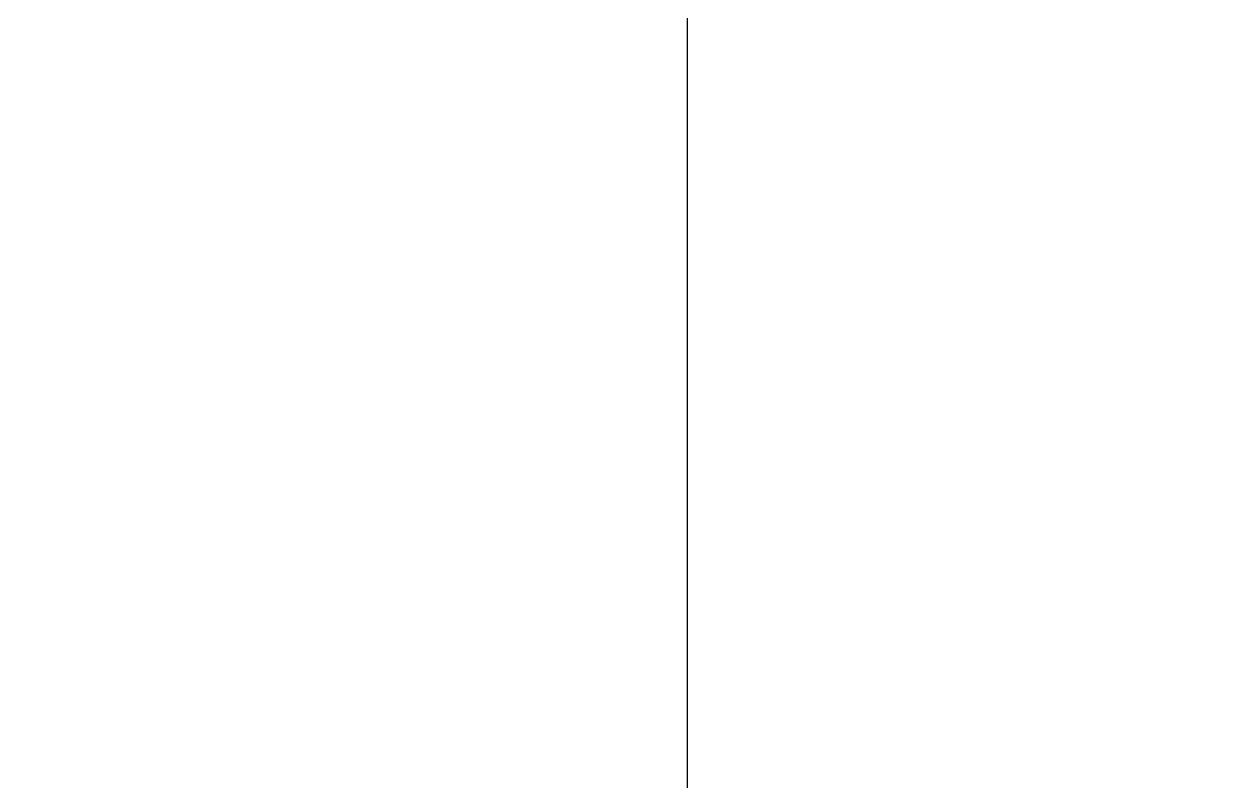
# Model space of a CAD drawing. Header units: millimetres. Extents: x 736950 to 738835, y 8500595 to 8502131.
# Drawn here: x 738158.5 to 738233.2, y 8501433 to 8501480.4 of the extents above; entities that cross this region are included whole.
import ezdxf

# ---------------------------------------------------------------- set-up
doc = ezdxf.new("R2010")
doc.units = ezdxf.units.MM
doc.layers.add('COTAS', color=40, linetype='Continuous', lineweight=5)
doc.layers.add('Cuadricula Coordenadas', color=5, linetype='Continuous')
doc.styles.add('COTAS', font='arial.ttf')
doc.dimstyles.new('Copy of GenDist', dxfattribs={"dimtxt": 0.5, "dimasz": 2, "dimexe": 0.18, "dimexo": 0.0625, "dimgap": 1, "dimtad": 2, "dimzin": 1, "dimdsep": 46, "dimtxsty": 'COTAS', "dimcen": 0.09, "dimse1": 1, "dimse2": 1, "dimsd1": 1, "dimsd2": 1, "dimadec": 0, "dimazin": 0, "dimtfac": 1, "dimtofl": 0, "dimtmove": 0, "dimatfit": 3, "dimfxl": 1, "dimtolj": 1, "dimtzin": 0, "dimarcsym": 0})

# ---------------------------------------------------------------- blocks, each defined once
blk = doc.blocks.new('*D165')
at = {"layer": 'Defpoints', "color": 0, "transparency": 16777216}
for p in [(738505.2945807904, 8501473.002765065), (738158.5425738313, 8501412.173509907), (738158.6303101948, 8501411.673376212)]:
    blk.add_point(p, dxfattribs=at)
at = {"layer": 'COTAS', "color": 0, "transparency": 16777216, "insert": (738332.2232406659, 8501440.851429885), "char_height": 0.5, "attachment_point": 5, "rotation": 9.949916505918994, "style": 'COTAS'}
blk.add_mtext('\\A1;352.05', dxfattribs=at)

msp = doc.modelspace()

# ---------------------------------------------------------------- linework, layer by layer
at = {"layer": 'Cuadricula Coordenadas', "color": 8}
msp.add_line((738200, 8500595.507225098), (738200, 8502130.641312934), dxfattribs=at)

# ---------------------------------------------------------------- dimensions: what is measured, and where the dimension line sits
at = {"layer": 'COTAS'}
dim = msp.add_aligned_dim(p1=(738505.2945807903, 8501473.002765065), p2=(738158.5425738312, 8501412.173509907), distance=0.5077709941103958, dimstyle='Copy of GenDist', dxfattribs=at)
dim.commit()
dim.dimension.update_dxf_attribs({"geometry": '*D165', "text_midpoint": (738332.2232406659, 8501440.851429885)})

doc.saveas('drawing.dxf')
